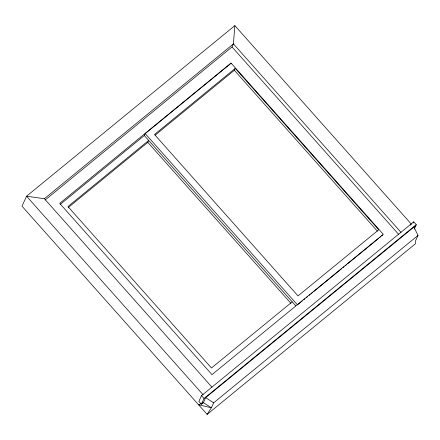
<?xml version="1.0" encoding="UTF-8"?>
<svg xmlns="http://www.w3.org/2000/svg" width="440" height="440" viewBox="0 0 440 440"><rect width="100%" height="100%" fill="white"/><g stroke="black" fill="none" stroke-linecap="round" stroke-linejoin="round"><path stroke-width="0.66" d="M413.941 227.046L418 235.433L415.718 240.422L415.404 243.793L207.125 414.387L22 206.179L26.565 196.207L234.85 25.614L233.426 43.879L232.023 46.948L45.106 200.041M60.253 204.38L144.326 135.52L145.2 133.606L231.017 63.316M68.145 207.62L147.823 142.362L148.698 140.442L67.963 206.569L211.481 367.983L292.215 301.857M155.215 135.108L234.361 70.285L235.235 68.365L378.752 229.779L298.018 295.911L154.501 134.492L235.235 68.365M414.2 229.169L416.262 224.664L413.738 221.826L201.514 395.648L198.886 401.396L201.41 404.239L203.379 402.622L206.014 396.875M201.41 404.239L204.045 398.486L416.262 224.664M418 235.433L213.653 402.804L211.371 407.786L207.125 414.387M413.209 222.976L413.738 221.826M410.421 225.071L411.417 224.208L234.85 25.614M203.137 394.801L26.565 196.207L44.385 198.715L233.426 43.879L400.989 232.337M302.236 300.955L297.468 304.86L145.2 133.606M303.826 299.657L304.887 298.788M306.477 297.484L307.533 296.62M309.122 295.317L310.184 294.448M311.245 293.579L312.834 292.281M313.891 291.412L341.435 268.851M343.024 267.548L344.086 266.679M345.147 265.815L346.736 264.512M347.793 263.643L378.516 238.48M379.577 237.611L380.639 236.742M381.695 235.879L382.756 235.01M415.916 225.434L205.662 397.639L213.653 402.804M232.023 46.948L398.673 234.377M234.361 70.285L377.421 231.187M144.326 135.52L295.719 305.795M147.823 142.362L290.884 303.264M44.385 198.715L211.948 387.173M201.514 395.648L204.045 398.486M231.039 63.063L59.719 203.379L211.987 374.638L383.306 234.316L231.039 63.063M203.379 402.622L198.572 404.767L211.371 407.786L203.379 402.622"/></g></svg>
